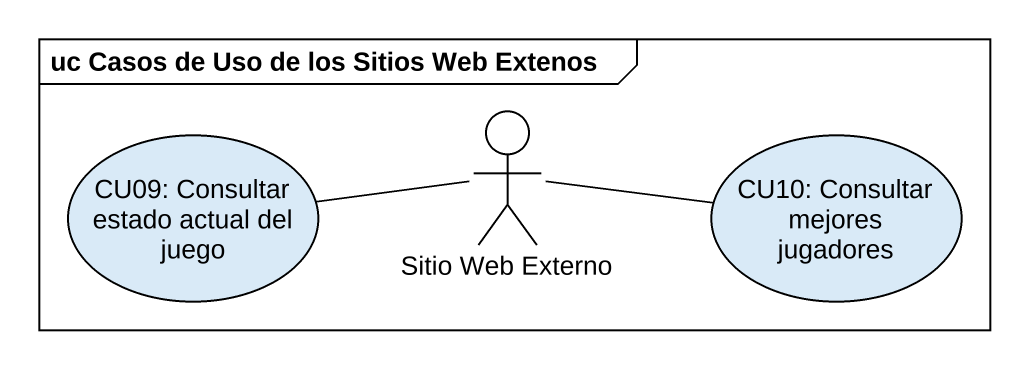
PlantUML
@startuml
mainframe uc Casos de Uso de los Sitios Web Extenos
actor "Sitio Web Externo" as Sitio_Web_Externo
usecase "CU09: Consultar estado actual del juego" as CU09_Consultar_estado
usecase "CU10: Consultar mejores jugadores" as CU10_Consultar_mejores
Sitio_Web_Externo -left- CU09_Consultar_estado
Sitio_Web_Externo -right- CU10_Consultar_mejores
@enduml
